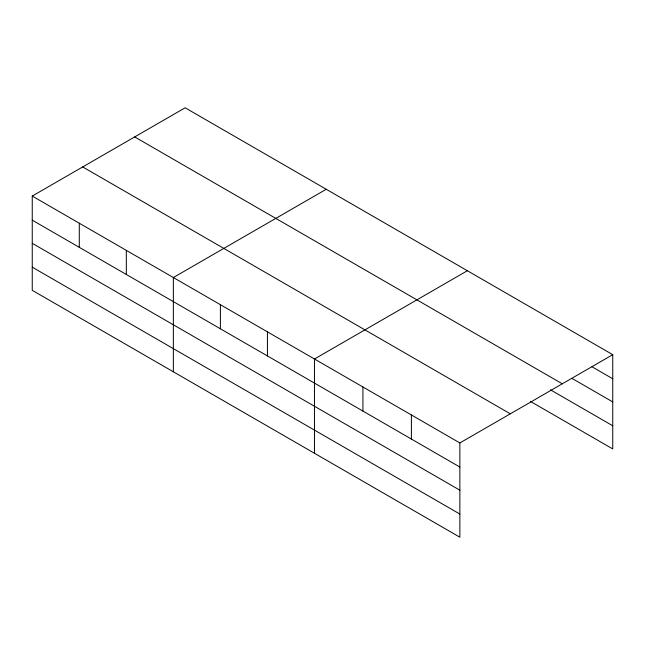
<?xml version="1.0" encoding="UTF-8"?>
<svg xmlns="http://www.w3.org/2000/svg" width="645" height="645" viewBox="0 0 645 645"><rect width="100%" height="100%" fill="white"/><g stroke="black" fill="none" stroke-linecap="round" stroke-linejoin="round"><path stroke-width="0.97" d="M32.25 196.064L459.861 442.946L459.861 537.204L32.25 290.331L32.25 196.064L185.139 107.796L612.75 354.669L612.75 448.936L530.537 401.472M326.249 189.267L173.36 277.535L173.36 371.794M467.359 270.731L314.47 359.007L314.47 453.266M459.861 442.946L612.75 354.669M591.981 366.779L612.75 378.768M572.075 378.438L612.75 401.924M134.684 136.925L562.295 383.799M550.443 389.806L612.75 425.781M82.705 166.934L510.316 413.816M32.25 220.163L459.861 467.036M32.25 243.318L459.861 490.192M32.25 267.175L459.861 514.049M411.397 414.961L411.397 439.06M362.933 386.984L362.933 411.075M267.433 331.844L267.433 355.943M220.397 304.69L220.397 328.789M126.323 250.381L126.323 274.472M79.287 223.218L79.287 247.317"/></g></svg>
